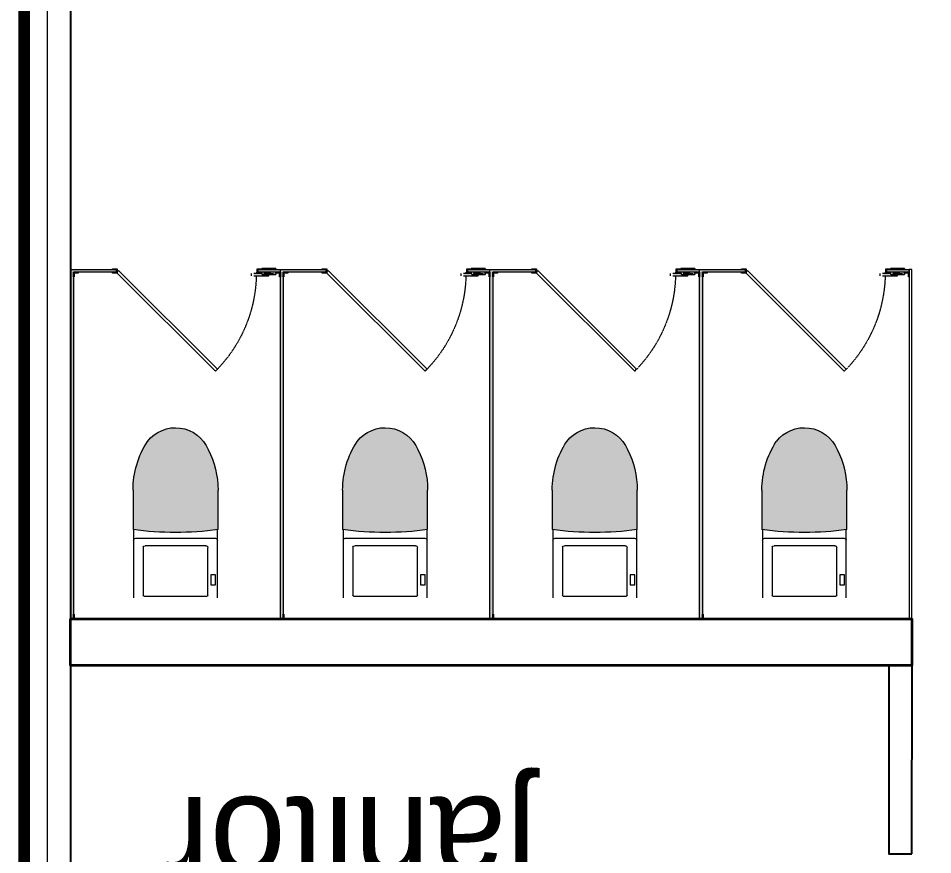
# Model space of a CAD drawing. Header units: millimetres. Extents: x -100356 to 314685, y 446 to 1273965.
# Drawn here: x 32216 to 36142, y 624393 to 627984 of the extents above; entities that cross this region are included whole.
import ezdxf

# ---------------------------------------------------------------- set-up
doc = ezdxf.new("R2010")
doc.units = ezdxf.units.MM
for name, pattern in [('CENTER', [2, 1.25, -0.25, 0.25, -0.25]), ('CENTER2', [28.575, 19.05, -3.175, 3.175, -3.175]), ('Dash', [6, 3, -3]), ('Kume - D_W Swings', [4.4, 1.5, -0.7, 1.5, -0.7]), ('Kume - Grid Line', [10.5, 6, -1.25, 2, -1.25])]:
    doc.linetypes.add(name, pattern=pattern)
for name, color, linetype, lineweight in [('20180221 BF$0$TUONG 2', 2, 'Continuous', 25), ('A-_ANOT----_D', 7, 'Continuous', 5), ('A-_DOOR----_E', 7, 'Continuous', 9), ('A.Axis', 251, 'CENTER2', 13), ('A.Concrete', 7, 'Continuous', 25), ('A1 - dp$0$TUONG 2', 2, 'Continuous', 25), ('KÍNH', 150, 'Continuous', 9), ('LGI', 250, 'CENTER', 9), ('luoicot', 30, 'Continuous', 13), ('M-_SANIFIXR_E', 7, 'Continuous', 9), ('TEXT', 6, 'Continuous', 20), ('TUONG 2', 2, 'Continuous', 35)]:
    doc.layers.add(name, color=color, linetype=linetype, lineweight=lineweight)
doc.styles.add('VnArial', font='Font - TrueType - Arial.ttf')

# ---------------------------------------------------------------- blocks, each defined once
blk = doc.blocks.new('X-GRID')
at = {"layer": 'LGI', "ltscale": 1500}
blk.add_line((0, -7272.6), (0, 20900), dxfattribs=at)
blk = doc.blocks.new('A$C60262ED2')
at = {"rotation": 180}
blk.add_blockref('X-GRID', (7408.8, 51484, 0), dxfattribs=at)
blk = doc.blocks.new('column')
at = {"layer": 'luoicot', "ltscale": 0.5}
blk.add_blockref('A$C60262ED2', (-47108.6, -40383.9, 0), dxfattribs=at)
blk = doc.blocks.new('grid tower')
at = {"layer": 'A.Axis', "linetype": 'Kume - Grid Line', "lineweight": 9, "ltscale": 100}
blk.add_line((42399.8, -18372.7), (42399.8, 9799.9), dxfattribs=at)
blk = doc.blocks.new('Partition Toilet - 900x1500-513772-IDEA-4th Storey - Detail')
at = {"layer": 'M-_SANIFIXR_E'}
h = blk.add_hatch(color=10, dxfattribs=at)
h.paths.add_polyline_path([(-900, 1037.6), (-900, 0), (-703, 0), (-703, 12), (-888, 12), (-888, 1500), (-900, 1500), (-900, 1218.6)], flags=0)
h.paths.add_polyline_path([(-97, 0), (0, 0), (0, 12), (-97, 12)], flags=0)
h = blk.add_hatch(color=10, dxfattribs=at)
h.paths.add_polyline_path([(-888, 1480), (-885, 1480), (-885, 1497), (-888, 1500)], flags=0)
h.paths.add_polyline_path([(-888, 12), (-885, 15), (-888, 32)], flags=0)
h.paths.add_polyline_path([(-700, -3), (-703, 0), (-703, -3)], flags=0)
h.paths.add_polyline_path([(-720, 12), (-703, 12), (-700, 12), (-703, 15), (-720, 15)], flags=0)
h.paths.add_polyline_path([(-100, 12), (-97, 12), (-100, 15)], flags=0)
h.paths.add_polyline_path([(-20, 12), (0, 12.8), (-3, 15), (-20, 14.1)], flags=0)
for points in [[(-114.2, 17), (-78.3, 17.9), (-74.9, 22), (-50, 24), (-50, 27), (-114.2, 27)], [(-74.9, 22), (-69.8, 12), (-28.7, 15), (-28.8, 22), (-71.2, 22)], [(-70, -5), (-30, -5), (-30, 0), (-70, 0)]]:
    blk.add_hatch(color=10, dxfattribs=at).paths.add_polyline_path(points, flags=0)
at = {"layer": 'A-_DOOR----_E'}
for p, q in [((-700, 15), (-278.7, 436.3)), ((-278.7, 436.3), (-270.3, 427.8)), ((-694.5, 3.5), (-270.3, 427.8)), ((-700, 9), (-694.5, 3.5))]:
    blk.add_line(p, q, dxfattribs=at)
at = {"layer": 'A-_DOOR----_E', "linetype": 'Kume - D_W Swings'}
for start, end in [(1.4489, 45), (360, 0.483)]:
    blk.add_arc((-703, 12), 600, start, end, dxfattribs=at)
at = {"layer": 'M-_SANIFIXR_E', "color": 8}
for p, q in [((-888, 1500), (-900, 1500)), ((-900, 1500), (-900, 0)), ((-888, 12), (-888, 1500)), ((-868, 1500), (-888, 1500)), ((-888, 1500), (-888, 1480)), ((-885, 1480), (-885, 1497)), ((-885, 1497), (-868, 1497)), ((-868, 1497), (-868, 1500)), ((-888, 1480), (-885, 1480)), ((-900, 0), (-703, 0)), ((-885, 32), (-888, 32)), ((-888, 32), (-888, 12)), ((-703, 12), (-888, 12)), ((-888, 12), (-868, 12)), ((-885, 15), (-885, 32)), ((-868, 15), (-885, 15)), ((-868, 12), (-868, 15)), ((-720, 15), (-720, 12)), ((-700, 15), (-720, 15)), ((-720, 12), (-703, 12)), ((-703, 0), (-720, 0)), ((-720, 0), (-720, -3)), ((-703, 0), (-703, 12)), ((-703, 12), (-703, 0)), ((-700, -3), (-700, 15)), ((-124.2, 27), (-124.2, 17)), ((-114.2, 27), (-114.2, 27)), ((-114.2, 27), (-50, 27)), ((-114.2, 17), (-114.2, 17)), ((-78.3, 17), (-114.2, 17)), ((-80, 15), (-100, 15)), ((-100, 15), (-100, -3)), ((0, 12), (-97, 12)), ((-97, 12), (-97, 0)), ((-97, 0), (-97, 12)), ((-97, 12), (-80, 12)), ((-97, 0), (0, 0)), ((-80, 0), (-97, 0)), ((-80, 12), (-80, 15)), ((-80, -3), (-80, 0)), ((-78.3, 22), (-20, 22)), ((-78.3, 22), (-78.3, 17)), ((-50, 27), (-50, 22)), ((-20, 22), (-28.3, 22)), ((-20, 15), (-20, 22)), ((-3, 15), (-20, 15)), ((-20, 15), (-20, 12)), ((-20, 12), (0, 12)), ((0, 32), (-3, 32)), ((-3, 32), (-3, 15)), ((0, 12), (0, 32)), ((0, 12), (0, 0)), ((-720, -3), (-700, -3)), ((-100, -3), (-80, -3)), ((-80, -5), (-71.2, -5)), ((-20, -5), (-80, -5)), ((-70, 0), (-70, -2)), ((-70, 0), (-70, -2)), ((-70, -5), (-70, 0)), ((-30, -2), (-70, -2)), ((-70, -5), (-30, -5)), ((-30, -5), (-70, -5)), ((-30, -2), (-30, 0)), ((-30, -2), (-30, 0)), ((-30, 0), (-30, -5)), ((-28.8, -5), (-20, -5)), ((-20, -5), (-20, 0))]:
    blk.add_line(p, q, dxfattribs=at)
blk = doc.blocks.new('Toilet - Toilet-2215860-IDEA-4th Storey - Detail')
at = {"layer": 'M-_SANIFIXR_E'}
blk.add_hatch(color=10, dxfattribs=at).paths.add_polyline_path([(182.5, 462.4), (177.5, 522.2), (163.1, 580.5), (139.9, 635.9), (120.5, 670.9), (92.3, 698.9), (57.8, 718.6), (19.5, 728.8), (-20.2, 728.7), (-58.6, 718.3), (-92.9, 698.4), (-120.9, 670.3), (-140.8, 635.9), (-163.8, 580.5), (-177.8, 522.2), (-182.5, 462.4), (-182.5, 292.7), (-61, 281.4), (61, 281.4), (182.5, 292.7)], flags=0)
at = {"layer": 'M-_SANIFIXR_E', "color": 8}
for p, q in [((-182.5, 292.7), (-182.5, 462.4)), ((182.5, 462.4), (182.5, 292.7)), ((-180, 0), (-180, 292.5)), ((180, 292.5), (180, 0)), ((171, 255), (-171, 255)), ((-138.9, 9.8), (-138.9, 214.9)), ((-130.4, 223.5), (130.4, 223.5)), ((138.7, 216.6), (138.7, 9.8)), ((-171.8, 98.1), (-151.8, 98.1)), ((-171.8, 55), (-171.8, 98.1)), ((-151.8, 98.1), (-151.8, 55)), ((-151.8, 55), (-171.8, 55)), ((135.1, 6.2), (-135.4, 6.2))]:
    blk.add_line(p, q, dxfattribs=at)
for centre, radius, start, end in [((0, 577.7), 152.3, 37.7291, 157.5389), ((-198.9, 462.4), 381.4, 0, 33.1359), ((198.9, 462.4), 381.4, 152.9457, 180), ((0, 1592.5), 1312.5, 262.0075, 277.9925), ((-170.8, 245.7), 9.3, 91.0459, 170.5395), ((170.8, 245.7), 9.3, 9.0789, 88.9541), ((-129.7, 214.2), 9.3, 94.4933, 175.5067), ((129.7, 214.2), 9.3, 15.0527, 85.5067), ((-135.4, 9.8), 3.57, 180, 270), ((135.1, 9.8), 3.57, 270, 0)]:
    blk.add_arc(centre, radius, start, end, dxfattribs=at)

msp = doc.modelspace()

# ---------------------------------------------------------------- linework, layer by layer
at = {"color": 3, "linetype": 'Dash', "ltscale": 30, "const_width": 50, "elevation": 0}
msp.add_lwpolyline([(136710.4, 612010.3), (81740.8, 605425.8), (81740.2, 590605.1), (41140, 590602), (41135.4, 602202.1), (41139.7, 602202), (41139.8, 612302), (32240.9, 612302), (32240.9, 621902), (34740.9, 621902), (34741.1, 623405.1), (32240.9, 623402), (32240.9, 633002), (42090.9, 633001.9), (42090.9, 633201.9), (80094.9, 633201.9), (80094.9, 628505), (81398.4, 628505), (81725.8, 626164.7, 0.44878), (87941.6, 622019.9), (110701.8, 627966.7)], format="xyb", dxfattribs=at)
at = {"layer": '20180221 BF$0$TUONG 2', "ltscale": 0.5, "elevation": 0}
msp.add_lwpolyline([(36053, 624395.8), (36053.1, 625205.1), (35953.1, 625205.1), (35953, 624395.8)], close=True, dxfattribs=at)
at = {"layer": 'A1 - dp$0$TUONG 2', "ltscale": 0.5, "elevation": 0}
msp.add_lwpolyline([(32441, 623405), (32441, 632805), (32241, 632805), (32241, 623405)], close=True, dxfattribs=at)
at = {"layer": 'KÍNH', "elevation": 0}
for points in [[(136710.4, 612010.3), (81740.8, 605425.8), (81740.2, 590605.1), (41140, 590602), (41135.4, 602202.1), (42141.7, 602202), (42141.7, 602202), (43615.9, 602202), (43615.9, 612302), (32240.9, 612302), (32240.9, 621902), (34740.9, 621902), (34741.1, 623405.1), (32240.9, 623402), (32240.9, 633002), (42090.9, 633001.9), (42090.9, 633201.9), (80094.9, 633201.9), (80094.9, 628505), (81398.4, 628505), (81725.8, 626164.7, 0.44878), (87941.6, 622019.9), (110701.8, 627966.7)], [(136599.2, 612097.7), (81640.9, 605514.5), (81640.3, 590705.1), (41239.9, 590702), (41235.4, 602102.1), (42241.7, 602102), (42241.7, 602102), (43715.9, 602102), (43715.9, 612402), (32340.9, 612402), (32340.9, 621802), (34840.9, 621802), (34841.1, 623505.2), (32340.9, 623502.1), (32340.9, 632902), (42190.9, 632901.9), (42190.9, 633101.9), (79994.9, 633101.9), (79994.9, 628405), (81311.4, 628405), (81626.8, 626150.8, 0.44878), (87966.8, 621923.2), (110685.9, 627859.2)], [(136488, 612185.1), (81540.9, 605603.2), (81540.3, 590805.1), (41339.9, 590802), (41335.5, 602002.1), (42341.7, 602002), (42341.7, 602002), (43815.9, 602002), (43815.9, 612502), (32440.9, 612502), (32440.9, 621702), (34940.9, 621702), (34941.1, 623605.3), (32440.9, 623602.2), (32440.9, 632802), (42290.9, 632801.9), (42290.9, 633001.9), (79894.9, 633001.9), (79894.9, 628305), (81224.4, 628305), (81527.8, 626137, 0.44878), (87992.1, 621826.4), (110670.1, 627751.7)]]:
    msp.add_lwpolyline(points, format="xyb", dxfattribs=at)
at = {"layer": 'M-_SANIFIXR_E', "color": 8}
msp.add_line((36053, 624395.8, 0), (36053, 626254.7, 0), dxfattribs=at)
at = {"layer": 'M-_SANIFIXR_E', "color": 8, "elevation": 0}
msp.add_lwpolyline([(36041, 626905), (36041, 625405), (36053, 625405), (36053, 626905)], close=True, dxfattribs=at)
at = {"layer": 'TUONG 2', "ltscale": 0.5, "elevation": 0}
msp.add_lwpolyline([(32440.7, 625405), (36053, 625405.1), (36053, 625205.1), (32440.7, 625205)], close=True, dxfattribs=at)

# ---------------------------------------------------------------- block references
at = {"layer": 'A-_ANOT----_D', "rotation": 180}
msp.add_blockref('grid tower', (74640.7, 621905, 0), dxfattribs=at)
at = {"layer": 'A.Concrete'}
for p in [(71940.8, 621905, 0), (71940.7, 621904.9, 0)]:
    msp.add_blockref('column', p, dxfattribs=at)
at = {"layer": 'M-_SANIFIXR_E', "color": 8, "xscale": -1}
for name, p, rotation in [('Partition Toilet - 900x1500-513772-IDEA-4th Storey - Detail', (33341, 626905, 0), 180), ('Partition Toilet - 900x1500-513772-IDEA-4th Storey - Detail', (34241, 626905, 0), 180), ('Partition Toilet - 900x1500-513772-IDEA-4th Storey - Detail', (35141, 626905, 0), 180), ('Partition Toilet - 900x1500-513772-IDEA-4th Storey - Detail', (36041, 626905, 0), 180), ('Toilet - Toilet-2215860-IDEA-4th Storey - Detail', (32891, 625496, 0), 359.9999999999997), ('Toilet - Toilet-2215860-IDEA-4th Storey - Detail', (33791, 625496, 0), 359.9999999999997), ('Toilet - Toilet-2215860-IDEA-4th Storey - Detail', (34691, 625496, 0), 359.9999999999997), ('Toilet - Toilet-2215860-IDEA-4th Storey - Detail', (35591, 625496, 0), 359.9999999999997)]:
    msp.add_blockref(name, p, dxfattribs=dict(at, rotation=rotation))

# ---------------------------------------------------------------- texts
at = {"layer": 'TEXT', "style": 'VnArial'}
msp.add_text('janitor', height=420, rotation=180, dxfattribs=at).set_placement((34440.8, 624640.5, 0))

doc.saveas('drawing.dxf')
